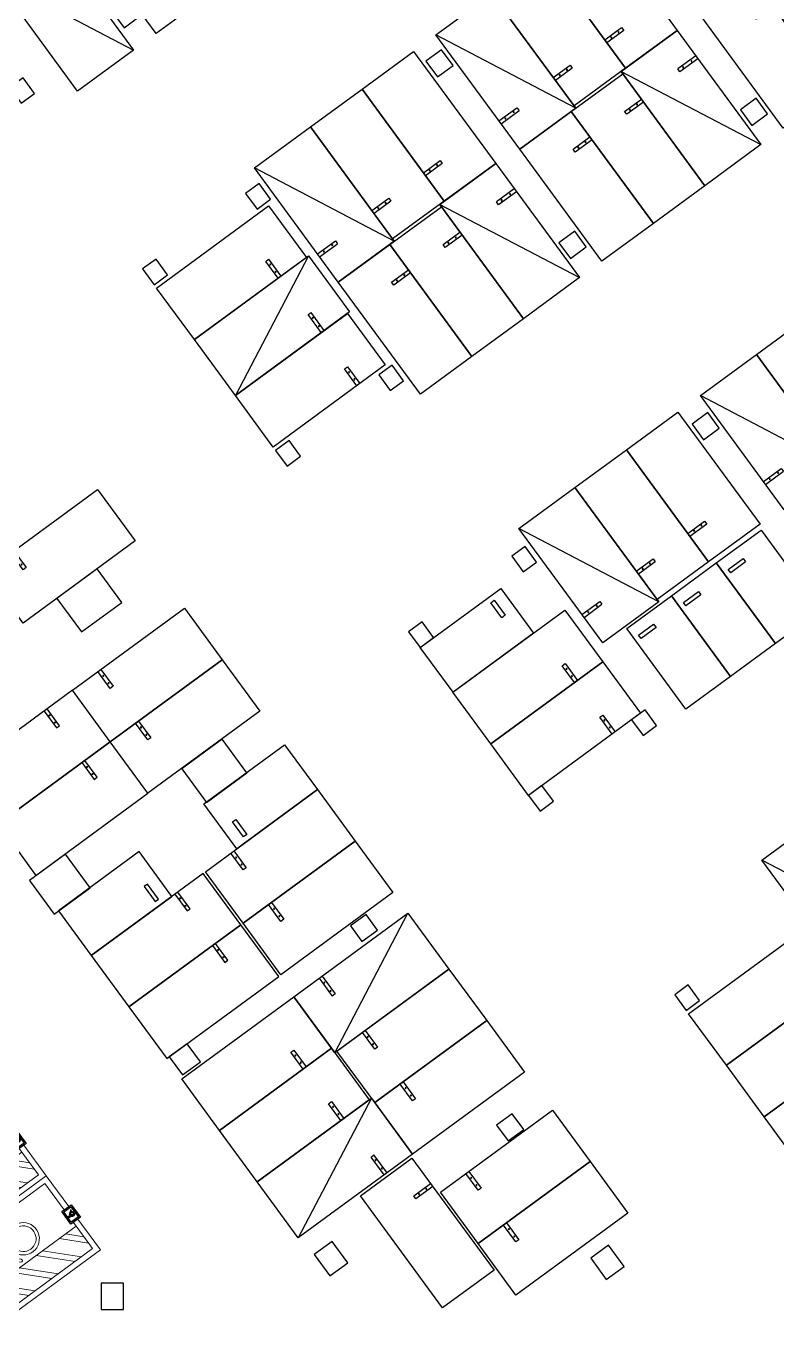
# Model space of a CAD drawing. Header units: millimetres. Extents: x 78082221 to 78451133, y -34402202 to -34172290.
# Drawn here: x 78183309 to 78210341, y -34351406 to -34304390 of the extents above; entities that cross this region are included whole.
import ezdxf

# ---------------------------------------------------------------- set-up
doc = ezdxf.new("R2010")
doc.units = ezdxf.units.MM
doc.header["$LTSCALE"] = 100
doc.header["$MEASUREMENT"] = 0
doc.layers.add('E-PLAN', color=115, linetype='CONTINUOUS')
doc.layers.add('Z', color=115, linetype='CONTINUOUS')

# ---------------------------------------------------------------- blocks, each defined once
blk = doc.blocks.new('XR-B2$0$XR-지하3층$0$A$C73B52ADF')
at = {"layer": 'E-PLAN'}
for points in [[(-2038, 2466), (-38, 2466), (-38, -1134), (-2038, -1134)], [(-1166, 2021), (-1166, 1871), (-1832, 1871), (-1832, 2021)]]:
    blk.add_lwpolyline(points, close=True, dxfattribs=at)
blk = doc.blocks.new('XR-B2$0$XR-지하3층$0$일반형 주차')
at = {"layer": 'E-PLAN'}
for p, q in [((750, 3865), (0, 3865)), ((750, 3735), (750, 3865)), ((0, 3735), (750, 3735))]:
    blk.add_line(p, q, dxfattribs=at)
blk.add_lwpolyline([(2300, 5000), (0, 5000), (0, 0), (2300, 0)], close=True, dxfattribs=at)
for centre in [(238, 3800), (563, 3800)]:
    blk.add_circle(centre, 17.5, dxfattribs=at)
blk = doc.blocks.new('XR-B2$0$XR-지하3층$0$확장형 주차')
at = {"layer": 'E-PLAN'}
for p, q in [((0, 3965), (800, 3965)), ((0, 3835), (800, 3835)), ((800, 3835), (800, 3965))]:
    blk.add_line(p, q, dxfattribs=at)
blk.add_lwpolyline([(2500, 5100), (0, 5100), (0, 0), (2500, 0)], close=True, dxfattribs=at)
blk.add_lwpolyline([(2500, 5100), (0, 0)], dxfattribs=at)
for centre in [(238, 3900), (613, 3900)]:
    blk.add_circle(centre, 17.5, dxfattribs=at)
blk = doc.blocks.new('XR-B2$0$XR-지하3층$0$장애인 주차')
at = {"layer": 'E-PLAN', "lineweight": 5}
for p, q in [((4572, 3795), (4572, -805)), ((5572, 2795), (4572, 3795)), ((5572, 3078), (4855, 3795)), ((5572, 2045), (4572, 3045)), ((5572, 1762), (4572, 2762)), ((3689, 1485), (3600, 1888)), ((3699, 2009), (4214, 1851)), ((5572, 1012), (4572, 2012)), ((3992, 1503), (3925, 1810)), ((3925, 1810), (4151, 1741)), ((4055, 1528), (4053, 1393)), ((4151, 1741), (4355, 1493)), ((4214, 1851), (4443, 1569)), ((5572, 729), (4572, 1729)), ((3348, 969), (3257, 820)), ((5572, -21), (4572, 979)), ((5572, -304), (4572, 696)), ((5323, -805), (4572, -54)), ((5041, -805), (4572, -336))]:
    blk.add_line(p, q, dxfattribs=at)
at = {"layer": 'E-PLAN', "ltscale": 4}
for p, q in [((4165, -1005), (4165, -805)), ((4165, -805), (4165, -905))]:
    blk.add_line(p, q, dxfattribs=at)
at = {"layer": 'E-PLAN', "lineweight": 5}
for points in [[(3842, -1005), (2472, -1005), (2472, 3995), (5772, 3995), (5772, -1005), (4402, -1005)], [(3842, -805), (2672, -805), (2672, 3795), (5572, 3795), (5572, -805), (4402, -805)]]:
    blk.add_lwpolyline(points, dxfattribs=at)
for points in [[(3523, 2720), (2773, 2720), (2773, 2870), (3523, 2870)], [(4473, 2720), (3723, 2720), (3723, 2870), (4473, 2870)]]:
    blk.add_lwpolyline(points, close=True, dxfattribs=at)
for points in [[(3094, 715, -1.000002), (2987, 770), (3330, 1379), (3640, 1415)], [(3992, 1503, -0.343093), (3870, 1283), (3381, 1194), (3094, 715)]]:
    blk.add_lwpolyline(points, format="xyb", dxfattribs=at)
at = {"layer": 'E-PLAN', "ltscale": 4}
for points in [[(3842, -695), (3842, -1115), (4402, -1115), (4402, -695)], [(3892, -745), (3892, -1065), (4352, -1065), (4352, -745)]]:
    blk.add_lwpolyline(points, close=True, dxfattribs=at)
at = {"layer": 'E-PLAN'}
for points in [[(4161, -797), (4152, -916), (4058, -916), (4021, -1003), (3982, -990), (3988, -973), (4011, -981), (4046, -898), (4136, -898), (4137, -881), (4072, -881), (4072, -863), (4138, -863), (4142, -810)], [(4167, -882), (4169, -863)]]:
    blk.add_lwpolyline(points, dxfattribs=at)
at = {"layer": 'E-PLAN', "lineweight": 5}
blk.add_circle((3613, 2216), 150, dxfattribs=at)
for centre, radius, start, end in [((3682, 1922), 88.4, 79.1143, 202.3185), ((3810, 1000), 582, 198.006, 65.0949), ((3632, 1473), 57.7, 276.2786, 12.4353), ((4394, 1537), 58.8, 227.9655, 33.7904), ((3809, 1000), 462, 183.8525, 58.2396)]:
    blk.add_arc(centre, radius, start, end, dxfattribs=at)
at = {"layer": 'E-PLAN'}
for centre, radius, start, end in [((4127, -942), 89.2, 206.535, 62.4866), ((4127, -942), 71.5, 192.8781, 56.1688), ((4140, -787), 22.8, 335.1173, 274.9698)]:
    blk.add_arc(centre, radius, start, end, dxfattribs=at)

msp = doc.modelspace()

# ---------------------------------------------------------------- linework, layer by layer
at = {"layer": 'Z', "ltscale": 0.5}
for p, q in [((78185870.7, -34323929.6), (78184419.1, -34324993.9)), ((78186757.6, -34325139.3), (78185870.7, -34323929.6)), ((78184419.1, -34324993.9), (78185306, -34326203.6)), ((78185306, -34326203.6), (78186757.6, -34325139.3)), ((78190370.3, -34330066.9), (78188918.6, -34331131.2)), ((78191257.2, -34331276.6), (78190370.3, -34330066.9)), ((78188918.6, -34331131.2), (78189805.5, -34332340.9)), ((78189805.5, -34332340.9), (78191257.2, -34331276.6)), ((78184724.9, -34334205.8), (78183434.6, -34335151.8)), ((78185611.8, -34335415.5), (78184724.9, -34334205.8)), ((78183434.6, -34335151.8), (78184321.5, -34336361.5)), ((78184321.5, -34336361.5), (78185611.8, -34335415.5))]:
    msp.add_line(p, q, dxfattribs=at)
for points in [[(78186908.6, -34303527.7), (78186424.7, -34303882.5), (78186838.6, -34304447), (78187322.5, -34304092.2)], [(78198270.7, -34305241.3), (78197706.1, -34305655.2), (78198120, -34306219.8), (78198684.6, -34305805.9)], [(78183198.8, -34306247.5), (78182715, -34306602.3), (78183128.8, -34307166.8), (78183612.7, -34306812.1)], [(78209592.4, -34306984.5), (78209027.9, -34307398.4), (78209441.7, -34307963), (78210006.3, -34307549.1)], [(78191697.9, -34310060.2), (78191214, -34310414.9), (78191627.9, -34310979.5), (78192111.8, -34310624.7)], [(78203059.9, -34311773.8), (78202495.4, -34312187.7), (78202909.3, -34312752.2), (78203473.8, -34312338.3)], [(78187988.1, -34312780), (78187504.2, -34313134.8), (78187918.1, -34313699.3), (78188402, -34313344.5)], [(78196487.1, -34316592.6), (78196003.3, -34316947.4), (78196417.1, -34317511.9), (78196901, -34317157.2)], [(78207849.2, -34318306.3), (78207284.7, -34318720.1), (78207698.5, -34319284.7), (78208263.1, -34318870.8)], [(78192777.4, -34319312.5), (78192293.5, -34319667.2), (78192707.4, -34320231.7), (78193191.2, -34319877)], [(78201276.4, -34323125.1), (78200792.5, -34323479.8), (78201206.4, -34324044.4), (78201690.3, -34323689.6)], [(78197566.6, -34325844.9), (78197082.7, -34326199.7), (78197496.6, -34326764.2), (78197980.5, -34326409.4)], [(78205592.6, -34329012.4), (78205108.8, -34329367.1), (78205522.6, -34329931.7), (78206006.5, -34329576.9)], [(78201882.9, -34331732.2), (78201399, -34332086.9), (78201812.9, -34332651.5), (78202296.7, -34332296.7)], [(78195552, -34336373.6), (78194987.5, -34336787.5), (78195401.4, -34337352), (78195965.9, -34336938.2)], [(78207145.1, -34338909.8), (78206661.2, -34339264.6), (78207075.1, -34339829.1), (78207559, -34339474.4)], [(78189111, -34341033.9), (78188465.8, -34341506.9), (78188938.8, -34342152.1), (78189584, -34341679.1)], [(78200814.3, -34343551.3), (78200249.8, -34343965.2), (78200663.6, -34344529.7), (78201228.2, -34344115.8)], [(78194328.9, -34348151), (78193683.7, -34348624), (78194245.4, -34349390.2), (78194890.6, -34348917.2)], [(78204282.3, -34348281.6), (78203637.2, -34348754.6), (78204198.9, -34349520.8), (78204844, -34349047.8)], [(78186810.2, -34349651.6), (78186010.2, -34349651.6), (78186010.2, -34350601.6), (78186810.2, -34350601.6)]]:
    msp.add_lwpolyline(points, close=True, dxfattribs=at)

# ---------------------------------------------------------------- block references
at = {"layer": 'Z', "xscale": -1}
for name, p, rotation in [('XR-B2$0$XR-지하3층$0$일반형 주차', (78189841.3, -34303299.6), 36.24693370121151), ('XR-B2$0$XR-지하3층$0$일반형 주차', (78201937.5, -34301871), 216.2469337012116), ('XR-B2$0$XR-지하3층$0$확장형 주차', (78187179.9, -34305250.8), 36.24693370121151), ('XR-B2$0$XR-지하3층$0$일반형 주차', (78214280.5, -34305345.4), 36.24693370121151), ('XR-B2$0$XR-지하3층$0$일반형 주차', (78200082.6, -34303230.9), 216.2469337012116), ('XR-B2$0$XR-지하3층$0$일반형 주차', (78212425.6, -34306705.3), 36.24693370121151), ('XR-B2$0$XR-지하3층$0$확장형 주차', (78198066.4, -34304709.1), 216.2469337012116), ('XR-B2$0$XR-지하3층$0$확장형 주차', (78209764.2, -34308656.5), 36.24693370121151), ('XR-B2$0$XR-지하3층$0$일반형 주차', (78195405.1, -34306660.3), 216.2469337012116), ('XR-B2$0$XR-지하3층$0$일반형 주차', (78207748, -34310134.7), 36.24693370121151), ('XR-B2$0$XR-지하3층$0$일반형 주차', (78193550.2, -34308020.2), 216.2469337012116), ('XR-B2$0$XR-지하3층$0$일반형 주차', (78205893.1, -34311494.6), 36.24693370121151), ('XR-B2$0$XR-지하3층$0$확장형 주차', (78191534, -34309498.4), 216.2469337012116), ('XR-B2$0$XR-지하3층$0$확장형 주차', (78203231.8, -34313445.8), 36.24693370121151), ('XR-B2$0$XR-지하3층$0$일반형 주차', (78189366.7, -34315675.2), 306.2469333569375), ('XR-B2$0$XR-지하3층$0$일반형 주차', (78201215.6, -34314923.9), 36.24693370121151), ('XR-B2$0$XR-지하3층$0$확장형 주차', (78190844.8, -34317691.4), 306.2469333569375), ('XR-B2$0$XR-지하3층$0$일반형 주차', (78199360.7, -34316283.8), 36.24693370121151), ('XR-B2$0$XR-지하3층$0$일반형 주차', (78192204.7, -34319546.3), 306.2469333569375), ('XR-B2$0$XR-지하3층$0$일반형 주차', (78209602, -34316215.2), 216.2469337012116), ('XR-B2$0$XR-지하3층$0$확장형 주차', (78207585.8, -34317693.4), 216.2469337012116), ('XR-B2$0$XR-지하3층$0$일반형 주차', (78204924.5, -34319644.5), 216.2469337012116), ('XR-B2$0$XR-지하3층$0$일반형 주차', (78203069.6, -34321004.5), 216.2469337012116), ('XR-B2$0$XR-지하3층$0$일반형 주차', (78185875.7, -34321073.4), 126.2469333569375), ('XR-B2$0$XR-지하3층$0$확장형 주차', (78201053.4, -34322482.6), 216.2469337012116), ('XR-B2$0$XR-지하3층$0$일반형 주차', (78189009.7, -34325348.2), 126.2469333569375), ('XR-B2$0$XR-지하3층$0$일반형 주차', (78200039.1, -34330232), 306.2469333569375), ('XR-B2$0$XR-지하3층$0$일반형 주차', (78190369.6, -34327203.1), 126.2469333569375), ('XR-B2$0$XR-지하3층$0$일반형 주차', (78201399, -34332086.9), 306.2469333569375), ('XR-B2$0$XR-지하3층$0$일반형 주차', (78193799, -34331880.7), 126.2469333569375), ('XR-B2$0$XR-지하3층$0$확장형 주차', (78209804.1, -34334418.5), 216.2469337012116), ('XR-B2$0$XR-지하3층$0$일반형 주차', (78195158.9, -34333735.6), 126.2469333569375), ('XR-B2$0$XR-지하3층$0$A$C73B52ADF', (78185363.6, -34335538.4), 306.2462514102594), ('XR-B2$0$XR-지하3층$0$확장형 주차', (78197056.8, -34336324.3), 126.2469333569375), ('XR-B2$0$XR-지하3층$0$일반형 주차', (78208521.1, -34341806.9), 306.2469333569375), ('XR-B2$0$XR-지하3층$0$일반형 주차', (78198535, -34338340.5), 126.2469333569375), ('XR-B2$0$XR-지하3층$0$일반형 주차', (78209881.1, -34343661.8), 306.2469333569375), ('XR-B2$0$XR-지하3층$0$일반형 주차', (78190271.3, -34344151), 306.2469333569375), ('XR-B2$0$XR-지하3층$0$일반형 주차', (78199894.9, -34340195.4), 126.2469333569375), ('XR-B2$0$XR-지하3층$0$확장형 주차', (78211359.2, -34345678), 306.2469333569375), ('XR-B2$0$XR-지하3층$0$일반형 주차', (78191631.3, -34346005.9), 306.2469333569375), ('XR-B2$0$XR-지하3층$0$확장형 주차', (78193109.4, -34348022.1), 306.2469333569375), ('XR-B2$0$XR-지하3층$0$일반형 주차', (78202257.2, -34343417.6), 126.2469333569375), ('XR-B2$0$XR-지하3층$0$일반형 주차', (78200157.3, -34349178.8), 36.24693335693746), ('XR-B2$0$XR-지하3층$0$일반형 주차', (78203617.1, -34345272.4), 126.2469333569375)]:
    msp.add_blockref(name, p, dxfattribs=dict(at, rotation=rotation))
at = {"layer": 'Z'}
for name, p, rotation in [('XR-B2$0$XR-지하3층$0$A$C73B52ADF', (78211261.5, -34324503.6), 36.24693370121155), ('XR-B2$0$XR-지하3층$0$A$C73B52ADF', (78209648.6, -34325686.1), 36.24693370121155), ('XR-B2$0$XR-지하3층$0$A$C73B52ADF', (78199616.3, -34327736.8), 306.2469333569375), ('XR-B2$0$XR-지하3층$0$A$C73B52ADF', (78208035.6, -34326868.7), 36.24693370121155), ('XR-B2$0$XR-지하3층$0$일반형 주차', (78180944.9, -34331260.9), 306.2469333569375), ('XR-B2$0$XR-지하3층$0$일반형 주차', (78182304.8, -34333115.8), 306.2469333569375), ('XR-B2$0$XR-지하3층$0$A$C73B52ADF', (78191679.6, -34330907.8, 0), 126.2476159921634), ('XR-B2$0$XR-지하3층$0$일반형 주차', (78185653.5, -34337852.5), 306.2469354912454), ('XR-B2$0$XR-지하3층$0$일반형 주차', (78187013.5, -34339707.3), 306.2469354912454)]:
    msp.add_blockref(name, p, dxfattribs=dict(at, rotation=rotation))
at = {"layer": 'Z', "lineweight": 5, "xscale": -1, "rotation": 126.2469342978895}
for p in [(78179808.4, -34341727.3), (78181759.5, -34344388.7)]:
    msp.add_blockref('XR-B2$0$XR-지하3층$0$장애인 주차', p, dxfattribs=at)

doc.saveas('drawing.dxf')
